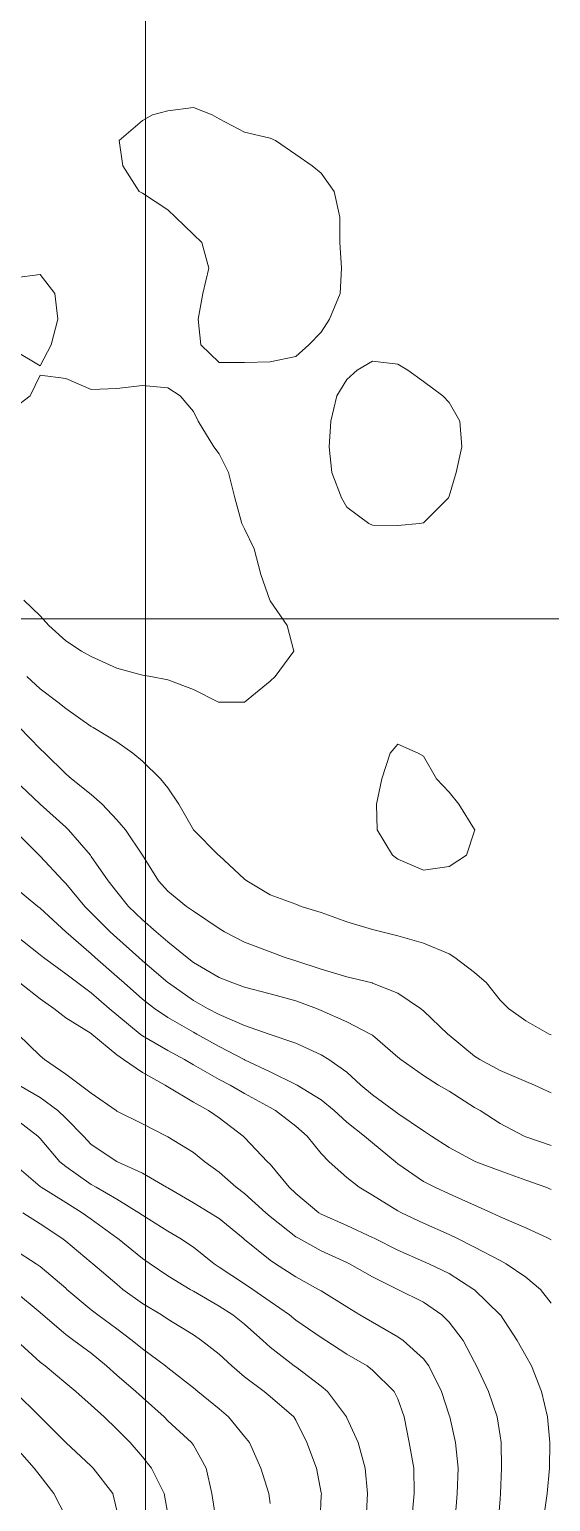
# Model space of a CAD drawing. Header units: centimetres. Extents: x 0 to 642158, y -847 to 649707.
# Drawn here: x 616964.54 to 616974.73, y 620270.09 to 620298.92 of the extents above; entities that cross this region are included whole.
import ezdxf

# ---------------------------------------------------------------- set-up
doc = ezdxf.new("R2010")
doc.units = ezdxf.units.CM
doc.header["$MEASUREMENT"] = 0
doc.layers.add('MEV_grille', color=254, linetype='Continuous', lineweight=9)
doc.layers.add('WAL_topographie 0.5', color=253, linetype='Continuous', lineweight=20)

# ---------------------------------------------------------------- blocks, each defined once
blk = doc.blocks.new('*U114')
at = {"layer": 'MEV_grille', "transparency": 33554687}
blk.add_lwpolyline([(-1338.461, 0), (1338.461, 0)], dxfattribs=at)
blk = doc.blocks.new('*U115')
at = {"layer": 'MEV_grille', "color": 0, "linetype": 'ByBlock', "lineweight": -2, "transparency": 16777216}
blk.add_blockref('*U114', (0, -2100), dxfattribs=at)
blk = doc.blocks.new('*U112')
at = {"layer": 'MEV_grille', "transparency": 33554687}
blk.add_lwpolyline([(0, 1825.476), (0, -1825.476)], dxfattribs=at)
blk = doc.blocks.new('*U113')
at = {"layer": 'MEV_grille', "color": 0, "linetype": 'ByBlock', "lineweight": -2, "transparency": 16777216}
blk.add_blockref('*U112', (1600, 0), dxfattribs=at)

msp = doc.modelspace()

# ---------------------------------------------------------------- linework, layer by layer
at = {"layer": 'WAL_topographie 0.5'}
for points in [[(616970.008, 620292.75), (616969.75, 620292.518), (616969.25, 620292.412), (616968.75, 620292.402), (616968.25, 620292.404), (616967.893, 620292.75), (616967.843, 620293.25), (616967.934, 620293.75), (616968.047, 620294.25), (616967.912, 620294.75), (616967.75, 620294.909), (616967.395, 620295.25), (616967.25, 620295.388), (616966.75, 620295.72), (616966.689, 620295.75), (616966.365, 620296.25), (616966.298, 620296.75), (616966.75, 620297.142), (616966.947, 620297.25), (616967.25, 620297.33), (616967.75, 620297.396), (616968.117, 620297.25), (616968.25, 620297.17), (616968.75, 620296.911), (616969.25, 620296.796), (616969.355, 620296.75), (616969.75, 620296.472), (616970.074, 620296.25), (616970.25, 620296.106), (616970.5, 620295.75), (616970.61, 620295.25), (616970.61, 620294.75), (616970.647, 620294.25), (616970.622, 620293.75), (616970.413, 620293.25), (616970.25, 620292.996), (616970.008, 620292.75)], [(616964.966, 620292.75), (616964.75, 620292.337), (616964.25, 620292.633), (616963.975, 620292.75), (616963.75, 620292.833), (616963.25, 620292.993), (616962.905, 620293.25), (616962.821, 620293.75), (616963.25, 620294.023), (616963.75, 620293.995), (616964.25, 620294.057), (616964.75, 620294.127), (616965.036, 620293.75), (616965.099, 620293.25), (616964.966, 620292.75)], [(616972.173, 620289.25), (616971.75, 620289.206), (616971.25, 620289.217), (616971.177, 620289.25), (616970.75, 620289.57), (616970.646, 620289.75), (616970.453, 620290.25), (616970.401, 620290.75), (616970.437, 620291.25), (616970.555, 620291.75), (616970.75, 620292.069), (616970.952, 620292.25), (616971.25, 620292.425), (616971.75, 620292.368), (616971.946, 620292.25), (616972.25, 620292.031), (616972.625, 620291.75), (616972.75, 620291.621), (616972.96, 620291.25), (616972.997, 620290.75), (616972.891, 620290.25), (616972.75, 620289.781), (616972.736, 620289.75), (616972.25, 620289.259), (616972.173, 620289.25)], [(616964.25, 620291.513), (616964.557, 620291.75), (616964.75, 620292.155), (616965.25, 620292.089), (616965.75, 620291.87), (616966.25, 620291.891), (616966.75, 620291.95), (616967.25, 620291.902), (616967.486, 620291.75), (616967.75, 620291.444), (616967.838, 620291.25), (616968.15, 620290.75), (616968.25, 620290.615), (616968.434, 620290.25), (616968.56, 620289.75), (616968.696, 620289.25), (616968.75, 620289.147), (616968.939, 620288.75), (616969.065, 620288.25), (616969.241, 620287.75), (616969.25, 620287.732), (616969.581, 620287.25), (616969.716, 620286.75), (616969.345, 620286.25), (616969.25, 620286.159), (616968.75, 620285.75)], [(616968.75, 620285.75), (616968.75, 620285.75), (616968.25, 620285.746), (616968.241, 620285.75), (616967.75, 620285.994), (616967.25, 620286.184), (616966.917, 620286.25), (616966.75, 620286.275), (616966.25, 620286.417), (616965.75, 620286.646), (616965.556, 620286.75), (616965.25, 620286.951), (616964.919, 620287.25), (616964.75, 620287.439), (616964.433, 620287.75)], [(616974.75, 620279.234), (616974.708, 620279.25), (616974.25, 620279.506), (616973.912, 620279.75), (616973.75, 620279.913), (616973.482, 620280.25), (616973.25, 620280.452), (616972.865, 620280.75), (616972.75, 620280.819), (616972.25, 620281.027), (616971.75, 620281.172), (616971.432, 620281.25), (616971.25, 620281.3), (616970.75, 620281.45), (616970.25, 620281.63), (616969.858, 620281.75), (616969.75, 620281.79), (616969.25, 620281.977), (616968.791, 620282.25), (616968.75, 620282.284), (616968.25, 620282.743), (616968.241, 620282.75), (616967.75, 620283.25), (616967.75, 620283.25), (616967.464, 620283.75), (616967.25, 620284.071), (616967.103, 620284.25), (616966.75, 620284.592), (616966.566, 620284.75), (616966.25, 620284.97), (616965.789, 620285.25), (616965.75, 620285.271), (616965.25, 620285.622), (616965.096, 620285.75), (616964.75, 620286.009), (616964.49, 620286.25)], [(616974.75, 620278.1), (616974.42, 620278.25), (616974.25, 620278.321), (616973.75, 620278.536), (616973.354, 620278.75), (616973.25, 620278.816), (616972.75, 620279.226), (616972.723, 620279.25), (616972.25, 620279.704), (616972.192, 620279.75), (616971.75, 620280.051), (616971.25, 620280.249), (616971.245, 620280.25), (616970.75, 620280.37), (616970.25, 620280.517), (616969.75, 620280.683), (616969.544, 620280.75), (616969.25, 620280.859), (616968.75, 620281.046), (616968.354, 620281.25), (616968.25, 620281.315), (616967.75, 620281.654), (616967.613, 620281.75), (616967.25, 620282.048), (616967.068, 620282.25), (616966.75, 620282.75), (616966.75, 620282.75), (616966.417, 620283.25), (616966.25, 620283.447), (616965.963, 620283.75), (616965.75, 620283.938), (616965.365, 620284.25), (616965.25, 620284.346), (616964.84, 620284.75), (616964.75, 620284.834), (616964.349, 620285.25)], [(616973.092, 620282.75), (616972.75, 620282.53), (616972.25, 620282.457), (616971.75, 620282.674), (616971.645, 620282.75), (616971.343, 620283.25), (616971.33, 620283.75), (616971.434, 620284.25), (616971.597, 620284.75), (616971.75, 620284.927), (616972.143, 620284.75), (616972.25, 620284.691), (616972.503, 620284.25), (616972.75, 620283.988), (616972.941, 620283.75), (616973.25, 620283.258), (616973.254, 620283.25), (616973.25, 620283.231), (616973.092, 620282.75)], [(616974.75, 620277.069), (616974.25, 620277.238), (616974.222, 620277.25), (616973.75, 620277.497), (616973.355, 620277.75), (616973.25, 620277.813), (616972.75, 620278.13), (616972.544, 620278.25), (616972.25, 620278.44), (616971.809, 620278.75), (616971.75, 620278.8), (616971.25, 620279.225), (616971.215, 620279.25), (616970.75, 620279.489), (616970.25, 620279.711), (616970.157, 620279.75), (616969.75, 620279.903), (616969.25, 620280.038), (616968.75, 620280.17), (616968.52, 620280.25), (616968.25, 620280.354), (616967.75, 620280.651), (616967.623, 620280.75), (616967.25, 620281.054), (616967.022, 620281.25), (616966.75, 620281.486), (616966.477, 620281.75), (616966.25, 620282.036), (616966.083, 620282.25), (616965.75, 620282.726), (616965.732, 620282.75), (616965.306, 620283.25), (616965.25, 620283.302), (616964.753, 620283.75), (616964.75, 620283.753), (616964.25, 620284.231)], [(616974.75, 620276.207), (616974.642, 620276.25), (616974.25, 620276.386), (616973.75, 620276.568), (616973.275, 620276.75), (616973.25, 620276.761), (616972.75, 620277.028), (616972.407, 620277.25), (616972.25, 620277.355), (616971.75, 620277.693), (616971.672, 620277.75), (616971.25, 620278.057), (616971.022, 620278.25), (616970.75, 620278.501), (616970.4, 620278.75), (616970.25, 620278.841), (616969.75, 620279.071), (616969.25, 620279.242), (616969.229, 620279.25), (616968.75, 620279.415), (616968.25, 620279.631), (616968.027, 620279.75), (616967.75, 620279.907), (616967.261, 620280.25), (616967.25, 620280.259), (616966.75, 620280.686), (616966.679, 620280.75), (616966.25, 620281.134), (616966.119, 620281.25), (616965.75, 620281.621), (616965.624, 620281.75), (616965.25, 620282.2), (616965.2, 620282.25), (616964.75, 620282.733), (616964.732, 620282.75), (616964.25, 620283.235)], [(616974.75, 620275.22), (616974.691, 620275.25), (616974.25, 620275.456), (616973.75, 620275.672), (616973.581, 620275.75), (616973.25, 620275.898), (616972.75, 620276.119), (616972.468, 620276.25), (616972.25, 620276.363), (616971.75, 620276.71), (616971.7, 620276.75), (616971.25, 620277.116), (616971.093, 620277.25), (616970.75, 620277.526), (616970.505, 620277.75), (616970.25, 620277.96), (616969.775, 620278.25), (616969.75, 620278.264), (616969.25, 620278.509), (616968.75, 620278.744), (616968.738, 620278.75), (616968.25, 620279.005), (616967.814, 620279.25), (616967.75, 620279.285), (616967.25, 620279.575), (616966.987, 620279.75), (616966.75, 620279.931), (616966.392, 620280.25), (616966.25, 620280.378), (616965.827, 620280.75), (616965.75, 620280.818), (616965.254, 620281.25), (616965.25, 620281.254), (616964.75, 620281.715), (616964.705, 620281.75), (616964.25, 620282.126)], [(616974.75, 620273.978), (616974.538, 620274.25), (616974.25, 620274.491), (616973.869, 620274.75), (616973.75, 620274.814), (616973.25, 620275.079), (616972.903, 620275.25), (616972.75, 620275.325), (616972.25, 620275.545), (616971.818, 620275.75), (616971.75, 620275.787), (616971.25, 620276.096), (616970.992, 620276.25), (616970.75, 620276.437), (616970.405, 620276.75), (616970.25, 620276.91), (616969.973, 620277.25), (616969.75, 620277.445), (616969.357, 620277.75), (616969.25, 620277.811), (616968.75, 620278.087), (616968.464, 620278.25), (616968.25, 620278.362), (616967.75, 620278.648), (616967.574, 620278.75), (616967.25, 620278.925), (616966.75, 620279.217), (616966.707, 620279.25), (616966.25, 620279.625), (616966.102, 620279.75), (616965.75, 620280.059), (616965.484, 620280.25), (616965.25, 620280.43), (616964.815, 620280.75), (616964.75, 620280.803), (616964.25, 620281.199)], [(616974.595, 620269.75), (616974.67, 620270.25), (616974.712, 620270.75), (616974.719, 620271.25), (616974.673, 620271.75), (616974.557, 620272.25), (616974.36, 620272.75), (616974.25, 620272.946), (616974.08, 620273.25), (616973.753, 620273.75), (616973.75, 620273.753), (616973.25, 620274.239), (616973.237, 620274.25), (616972.75, 620274.56), (616972.353, 620274.75), (616972.25, 620274.795), (616971.75, 620275.016), (616971.282, 620275.25), (616971.25, 620275.267), (616970.75, 620275.502), (616970.25, 620275.72), (616970.2, 620275.75), (616969.75, 620276.127), (616969.623, 620276.25), (616969.25, 620276.699), (616969.2, 620276.75), (616968.75, 620277.223), (616968.723, 620277.25), (616968.25, 620277.606), (616968.041, 620277.75), (616967.75, 620277.914), (616967.25, 620278.217), (616967.195, 620278.25), (616966.75, 620278.494), (616966.382, 620278.75), (616966.25, 620278.843), (616965.761, 620279.25), (616965.75, 620279.259), (616965.25, 620279.568), (616965.019, 620279.75), (616964.75, 620279.937), (616964.35, 620280.25)], [(616973.719, 620269.75), (616973.75, 620270.145), (616973.759, 620270.25), (616973.778, 620270.75), (616973.77, 620271.25), (616973.75, 620271.379), (616973.692, 620271.75), (616973.522, 620272.25), (616973.288, 620272.75), (616973.25, 620272.822), (616973.026, 620273.25), (616972.75, 620273.609), (616972.609, 620273.75), (616972.25, 620273.999), (616971.75, 620274.25), (616971.75, 620274.25), (616971.25, 620274.492), (616970.805, 620274.75), (616970.75, 620274.777), (616970.25, 620275.005), (616969.801, 620275.25), (616969.75, 620275.28), (616969.25, 620275.675), (616969.165, 620275.75), (616968.75, 620276.126), (616968.585, 620276.25), (616968.25, 620276.547), (616967.974, 620276.75), (616967.75, 620276.931), (616967.25, 620277.236), (616967.221, 620277.25), (616966.75, 620277.491), (616966.25, 620277.742), (616966.239, 620277.75), (616965.75, 620278.091), (616965.538, 620278.25), (616965.25, 620278.463), (616964.834, 620278.75), (616964.75, 620278.82), (616964.312, 620279.25)], [(616972.866, 620269.75), (616972.908, 620270.25), (616972.928, 620270.75), (616972.877, 620271.25), (616972.762, 620271.75), (616972.75, 620271.784), (616972.604, 620272.25), (616972.353, 620272.75), (616972.25, 620272.889), (616971.852, 620273.25), (616971.75, 620273.322), (616971.25, 620273.605), (616971.002, 620273.75), (616970.75, 620273.906), (616970.25, 620274.219), (616970.198, 620274.25), (616969.75, 620274.497), (616969.354, 620274.75), (616969.25, 620274.819), (616968.75, 620275.223), (616968.719, 620275.25), (616968.25, 620275.634), (616968.07, 620275.75), (616967.75, 620275.943), (616967.25, 620276.235), (616967.224, 620276.25), (616966.75, 620276.526), (616966.262, 620276.75), (616966.25, 620276.756), (616965.75, 620277.089), (616965.595, 620277.25), (616965.25, 620277.602), (616965.097, 620277.75), (616964.75, 620278.006), (616964.333, 620278.25)], [(616972.021, 620269.75), (616972.066, 620270.25), (616972.06, 620270.75), (616971.969, 620271.25), (616971.871, 620271.75), (616971.75, 620272.105), (616971.678, 620272.25), (616971.25, 620272.667), (616971.147, 620272.75), (616970.75, 620272.983), (616970.338, 620273.25), (616970.25, 620273.305), (616969.75, 620273.648), (616969.625, 620273.75), (616969.25, 620274.015), (616968.909, 620274.25), (616968.75, 620274.356), (616968.25, 620274.686), (616968.157, 620274.75), (616967.75, 620275.077), (616967.485, 620275.25), (616967.25, 620275.388), (616966.75, 620275.701), (616966.681, 620275.75), (616966.25, 620276.015), (616965.847, 620276.25), (616965.75, 620276.306), (616965.25, 620276.657), (616965.134, 620276.75), (616964.75, 620277.203), (616964.705, 620277.25), (616964.25, 620277.601)], [(616971.131, 620269.75), (616971.152, 620270.25), (616971.108, 620270.75), (616970.971, 620271.25), (616970.75, 620271.733), (616970.742, 620271.75), (616970.371, 620272.25), (616970.25, 620272.352), (616969.75, 620272.73), (616969.721, 620272.75), (616969.25, 620273.116), (616969.105, 620273.25), (616968.75, 620273.567), (616968.521, 620273.75), (616968.25, 620273.918), (616967.75, 620274.212), (616967.682, 620274.25), (616967.25, 620274.514), (616966.9, 620274.75), (616966.75, 620274.854), (616966.261, 620275.25), (616966.25, 620275.258), (616965.75, 620275.621), (616965.574, 620275.75), (616965.25, 620275.95), (616964.772, 620276.25), (616964.75, 620276.267), (616964.25, 620276.694)], [(616970.225, 620269.75), (616970.25, 620270.208), (616970.252, 620270.25), (616970.25, 620270.263), (616970.154, 620270.75), (616969.97, 620271.25), (616969.75, 620271.688), (616969.712, 620271.75), (616969.25, 620272.153), (616969.131, 620272.25), (616968.75, 620272.538), (616968.501, 620272.75), (616968.25, 620272.982), (616967.908, 620273.25), (616967.75, 620273.356), (616967.25, 620273.666), (616967.121, 620273.75), (616966.75, 620273.97), (616966.37, 620274.25), (616966.25, 620274.348), (616965.782, 620274.75), (616965.75, 620274.776), (616965.25, 620275.194), (616965.174, 620275.25), (616964.75, 620275.532), (616964.408, 620275.75)], [(616969.25, 620270.058), (616969.221, 620270.25), (616969.068, 620270.75), (616968.844, 620271.25), (616968.75, 620271.369), (616968.435, 620271.75), (616968.25, 620271.91), (616967.836, 620272.25), (616967.75, 620272.32), (616967.25, 620272.712), (616967.202, 620272.75), (616966.75, 620273.085), (616966.551, 620273.25), (616966.25, 620273.478), (616965.877, 620273.75), (616965.75, 620273.848), (616965.272, 620274.25), (616965.25, 620274.27), (616964.75, 620274.697), (616964.673, 620274.75), (616964.25, 620275.024)], [(616968.187, 620269.75), (616968.111, 620270.25), (616967.999, 620270.75), (616967.75, 620271.197), (616967.713, 620271.25), (616967.25, 620271.674), (616967.173, 620271.75), (616966.75, 620272.13), (616966.62, 620272.25), (616966.25, 620272.567), (616966.051, 620272.75), (616965.75, 620273.001), (616965.412, 620273.25), (616965.25, 620273.365), (616964.802, 620273.75), (616964.75, 620273.798), (616964.25, 620274.216)], [(616967.25, 620269.851), (616967.174, 620270.25), (616966.931, 620270.75), (616966.75, 620270.969), (616966.509, 620271.25), (616966.25, 620271.514), (616966.002, 620271.75), (616965.75, 620271.983), (616965.447, 620272.25), (616965.25, 620272.413), (616964.845, 620272.75), (616964.75, 620272.825), (616964.29, 620273.25)], [(616966.25, 620269.917), (616966.174, 620270.25), (616965.79, 620270.75), (616965.75, 620270.79), (616965.252, 620271.25), (616965.25, 620271.252), (616964.752, 620271.75), (616964.75, 620271.751), (616964.25, 620272.246)], [(616965.25, 620269.794), (616965.02, 620270.25), (616964.75, 620270.597), (616964.635, 620270.75), (616964.25, 620271.183)]]:
    msp.add_lwpolyline(points, dxfattribs=at)

# ---------------------------------------------------------------- block references
at = {"layer": 'MEV_grille', "transparency": 33554687}
for name, p in [('*U113', (615366.814, 620593.644)), ('*U115', (616669.481, 622387.381))]:
    msp.add_blockref(name, p, dxfattribs=at)

doc.saveas('drawing.dxf')
